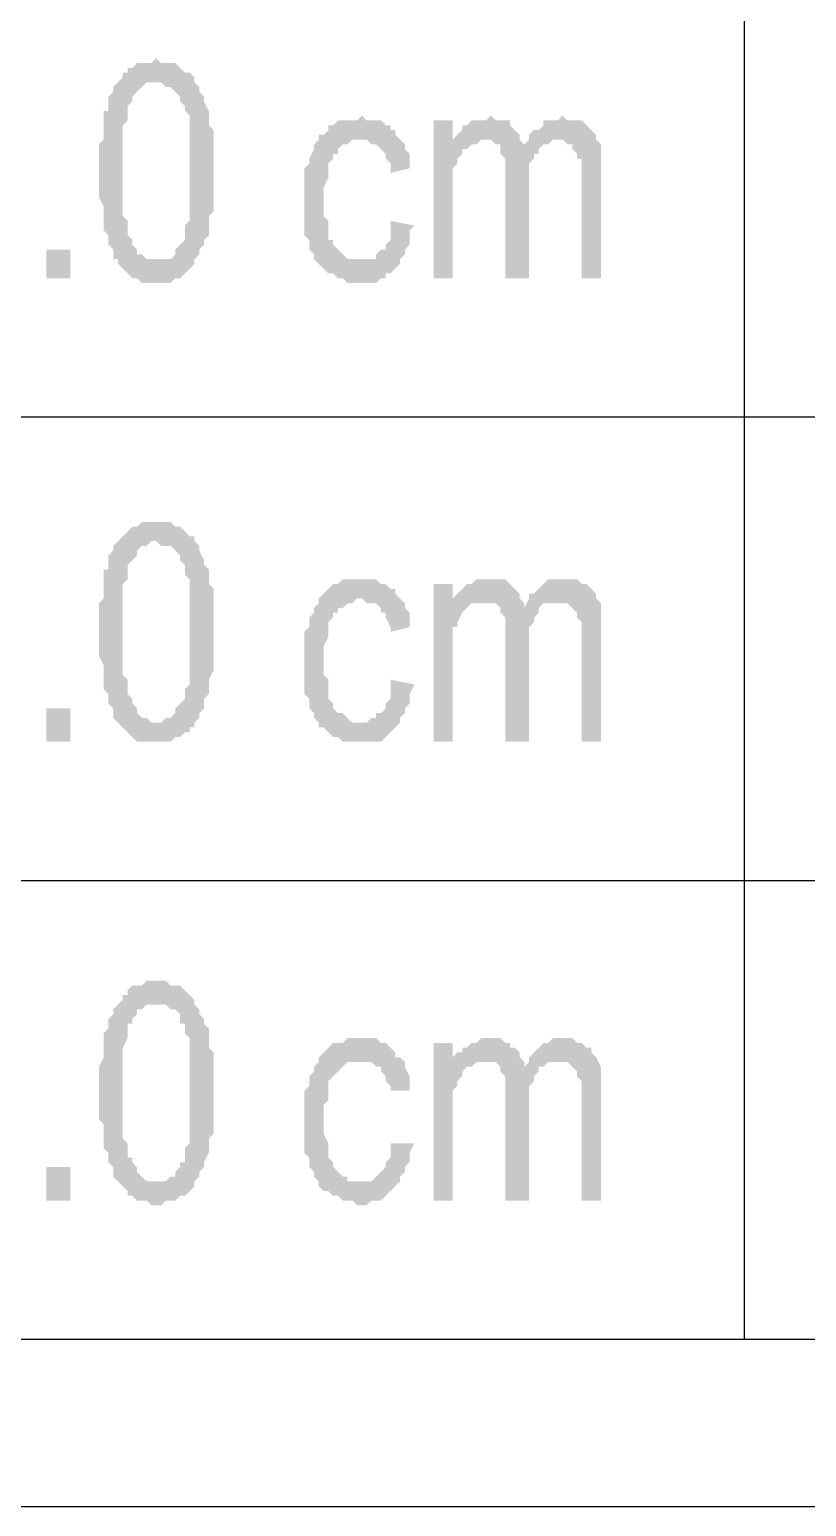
# Model space of a CAD drawing. Header units: inches. Extents: x 1387 to 2676, y -3005 to -2136.
# Drawn here: x 2558.809 to 2560.164, y -2154.737 to -2152.162 of the extents above; entities that cross this region are included whole.
import ezdxf

# ---------------------------------------------------------------- set-up
doc = ezdxf.new("R2010")
doc.units = ezdxf.units.IN
doc.header["$MEASUREMENT"] = 0
doc.layers.add('SAZE_DRAWINGS', color=7, linetype='Continuous')

msp = doc.modelspace()

# ---------------------------------------------------------------- hatches: boundary and pattern name
at = {"layer": 'SAZE_DRAWINGS'}
for points in [[(2559.030257, -2152.212061), (2559.030257, -2152.212061), (2559.021924, -2152.220394), (2558.996924, -2152.220394), (2558.98859, -2152.228728), (2558.980257, -2152.228728), (2558.980257, -2152.237061), (2558.971924, -2152.237061), (2558.971924, -2152.245394), (2558.96359, -2152.253728), (2559.030257, -2152.253728), (2559.030257, -2152.253728), (2559.03859, -2152.253728), (2559.046924, -2152.262061), (2559.055257, -2152.262061), (2559.06359, -2152.270394), (2559.071924, -2152.278728), (2559.071924, -2152.287061), (2559.071924, -2152.287061), (2559.080257, -2152.295394), (2559.080257, -2152.295394), (2559.080257, -2152.303728), (2559.08859, -2152.312061), (2559.08859, -2152.320394), (2559.08859, -2152.337061), (2559.08859, -2152.345394), (2559.08859, -2152.353728), (2559.08859, -2152.370394), (2559.08859, -2152.378728), (2559.08859, -2152.395394), (2559.08859, -2152.412061), (2559.08859, -2152.412061), (2559.08859, -2152.428728), (2559.08859, -2152.445394), (2559.08859, -2152.453728), (2559.08859, -2152.470394), (2559.08859, -2152.478728), (2559.08859, -2152.487061), (2559.08859, -2152.495394), (2559.080257, -2152.503728), (2559.080257, -2152.512061), (2559.080257, -2152.520394), (2559.080257, -2152.528728), (2559.071924, -2152.537061), (2559.071924, -2152.537061), (2559.06359, -2152.545394), (2559.06359, -2152.553728), (2559.055257, -2152.562061), (2559.046924, -2152.562061), (2559.03859, -2152.562061), (2559.030257, -2152.562061), (2558.96359, -2152.570394), (2558.971924, -2152.578728), (2558.980257, -2152.587061), (2558.980257, -2152.587061), (2558.98859, -2152.595394), (2558.996924, -2152.595394), (2559.005257, -2152.603728), (2559.01359, -2152.603728), (2559.021924, -2152.603728), (2559.030257, -2152.603728), (2559.030257, -2152.603728), (2559.03859, -2152.603728), (2559.046924, -2152.603728), (2559.055257, -2152.603728), (2559.06359, -2152.595394), (2559.071924, -2152.595394), (2559.080257, -2152.587061), (2559.08859, -2152.578728), (2559.08859, -2152.578728), (2559.096924, -2152.570394), (2559.096924, -2152.562061), (2559.105257, -2152.553728), (2559.105257, -2152.545394), (2559.11359, -2152.537061), (2559.11359, -2152.528728), (2559.121924, -2152.520394), (2559.121924, -2152.512061), (2559.121924, -2152.503728), (2559.121924, -2152.495394), (2559.121924, -2152.487061), (2559.130257, -2152.478728), (2559.130257, -2152.470394), (2559.130257, -2152.462061), (2559.130257, -2152.445394), (2559.130257, -2152.437061), (2559.130257, -2152.420394), (2559.130257, -2152.412061), (2559.130257, -2152.403728), (2559.130257, -2152.387061), (2559.130257, -2152.378728), (2559.130257, -2152.370394), (2559.130257, -2152.353728), (2559.130257, -2152.345394), (2559.130257, -2152.337061), (2559.121924, -2152.328728), (2559.121924, -2152.320394), (2559.121924, -2152.312061), (2559.121924, -2152.303728), (2559.11359, -2152.287061), (2559.11359, -2152.278728), (2559.105257, -2152.270394), (2559.105257, -2152.262061), (2559.096924, -2152.253728), (2559.096924, -2152.245394), (2559.08859, -2152.237061), (2559.080257, -2152.237061), (2559.071924, -2152.228728), (2559.071924, -2152.228728), (2559.06359, -2152.220394), (2559.055257, -2152.220394), (2559.046924, -2152.220394), (2559.03859, -2152.220394)], [(2558.96359, -2152.253728), (2558.955257, -2152.262061), (2558.955257, -2152.270394), (2558.946924, -2152.278728), (2558.946924, -2152.287061), (2558.946924, -2152.303728), (2558.93859, -2152.303728), (2558.93859, -2152.312061), (2558.93859, -2152.320394), (2558.93859, -2152.328728), (2558.93859, -2152.337061), (2558.93859, -2152.353728), (2558.930257, -2152.362061), (2558.930257, -2152.370394), (2558.930257, -2152.387061), (2558.930257, -2152.395394), (2558.930257, -2152.412061), (2558.930257, -2152.420394), (2558.930257, -2152.428728), (2558.930257, -2152.445394), (2558.930257, -2152.453728), (2558.93859, -2152.470394), (2558.93859, -2152.478728), (2558.93859, -2152.487061), (2558.93859, -2152.503728), (2558.93859, -2152.512061), (2558.946924, -2152.520394), (2558.946924, -2152.528728), (2558.946924, -2152.537061), (2558.955257, -2152.545394), (2558.955257, -2152.553728), (2558.955257, -2152.562061), (2558.96359, -2152.562061), (2558.96359, -2152.570394), (2559.030257, -2152.562061), (2559.030257, -2152.562061), (2559.021924, -2152.562061), (2559.01359, -2152.562061), (2559.005257, -2152.553728), (2558.996924, -2152.553728), (2558.996924, -2152.545394), (2558.98859, -2152.537061), (2558.98859, -2152.537061), (2558.98859, -2152.528728), (2558.980257, -2152.520394), (2558.980257, -2152.512061), (2558.980257, -2152.503728), (2558.980257, -2152.495394), (2558.971924, -2152.487061), (2558.971924, -2152.478728), (2558.971924, -2152.462061), (2558.971924, -2152.453728), (2558.971924, -2152.437061), (2558.971924, -2152.428728), (2558.971924, -2152.412061), (2558.971924, -2152.403728), (2558.971924, -2152.387061), (2558.971924, -2152.370394), (2558.971924, -2152.362061), (2558.971924, -2152.353728), (2558.971924, -2152.337061), (2558.971924, -2152.328728), (2558.980257, -2152.320394), (2558.980257, -2152.312061), (2558.980257, -2152.303728), (2558.980257, -2152.295394), (2558.98859, -2152.287061), (2558.98859, -2152.278728), (2558.996924, -2152.270394), (2558.996924, -2152.270394), (2559.005257, -2152.262061), (2559.01359, -2152.253728), (2559.021924, -2152.253728), (2559.030257, -2152.253728)], [(2559.38859, -2152.312061), (2559.380257, -2152.320394), (2559.346924, -2152.320394), (2559.33859, -2152.328728), (2559.330257, -2152.328728), (2559.330257, -2152.337061), (2559.321924, -2152.345394), (2559.31359, -2152.345394), (2559.31359, -2152.353728), (2559.305257, -2152.362061), (2559.305257, -2152.370394), (2559.296924, -2152.387061), (2559.296924, -2152.387061), (2559.296924, -2152.395394), (2559.28859, -2152.403728), (2559.28859, -2152.420394), (2559.28859, -2152.428728), (2559.28859, -2152.437061), (2559.28859, -2152.445394), (2559.28859, -2152.462061), (2559.28859, -2152.470394), (2559.28859, -2152.487061), (2559.28859, -2152.495394), (2559.28859, -2152.503728), (2559.28859, -2152.520394), (2559.296924, -2152.528728), (2559.296924, -2152.537061), (2559.296924, -2152.545394), (2559.305257, -2152.553728), (2559.305257, -2152.562061), (2559.31359, -2152.570394), (2559.38859, -2152.562061), (2559.38859, -2152.562061), (2559.371924, -2152.562061), (2559.36359, -2152.562061), (2559.36359, -2152.562061), (2559.355257, -2152.553728), (2559.346924, -2152.545394), (2559.33859, -2152.537061), (2559.33859, -2152.537061), (2559.33859, -2152.528728), (2559.330257, -2152.528728), (2559.330257, -2152.520394), (2559.330257, -2152.503728), (2559.330257, -2152.495394), (2559.321924, -2152.487061), (2559.321924, -2152.470394), (2559.321924, -2152.462061), (2559.321924, -2152.462061), (2559.321924, -2152.445394), (2559.321924, -2152.437061), (2559.330257, -2152.420394), (2559.330257, -2152.412061), (2559.330257, -2152.403728), (2559.330257, -2152.395394), (2559.33859, -2152.387061), (2559.33859, -2152.378728), (2559.346924, -2152.378728), (2559.346924, -2152.370394), (2559.355257, -2152.362061), (2559.36359, -2152.362061), (2559.371924, -2152.353728), (2559.380257, -2152.353728), (2559.38859, -2152.353728), (2559.455257, -2152.353728), (2559.446924, -2152.345394), (2559.446924, -2152.337061), (2559.43859, -2152.337061), (2559.43859, -2152.328728), (2559.430257, -2152.328728), (2559.421924, -2152.320394), (2559.41359, -2152.320394), (2559.405257, -2152.320394), (2559.396924, -2152.320394)], [(2559.61359, -2152.312061), (2559.605257, -2152.320394), (2559.580257, -2152.320394), (2559.571924, -2152.328728), (2559.56359, -2152.328728), (2559.56359, -2152.337061), (2559.555257, -2152.345394), (2559.546924, -2152.353728), (2559.605257, -2152.353728), (2559.605257, -2152.353728), (2559.61359, -2152.353728), (2559.621924, -2152.362061), (2559.630257, -2152.362061), (2559.671924, -2152.362061), (2559.671924, -2152.362061), (2559.66359, -2152.353728), (2559.66359, -2152.345394), (2559.655257, -2152.337061), (2559.646924, -2152.328728), (2559.646924, -2152.328728), (2559.646924, -2152.320394), (2559.63859, -2152.320394), (2559.630257, -2152.320394), (2559.621924, -2152.320394)], [(2559.73859, -2152.312061), (2559.73859, -2152.312061), (2559.730257, -2152.320394), (2559.705257, -2152.320394), (2559.705257, -2152.328728), (2559.696924, -2152.337061), (2559.68859, -2152.337061), (2559.680257, -2152.345394), (2559.680257, -2152.353728), (2559.730257, -2152.353728), (2559.73859, -2152.353728), (2559.746924, -2152.362061), (2559.755257, -2152.362061), (2559.755257, -2152.370394), (2559.76359, -2152.378728), (2559.76359, -2152.387061), (2559.771924, -2152.387061), (2559.771924, -2152.395394), (2559.771924, -2152.412061), (2559.771924, -2152.420394), (2559.771924, -2152.595394), (2559.805257, -2152.595394), (2559.805257, -2152.412061), (2559.805257, -2152.403728), (2559.805257, -2152.395394), (2559.805257, -2152.378728), (2559.805257, -2152.370394), (2559.805257, -2152.362061), (2559.796924, -2152.353728), (2559.796924, -2152.345394), (2559.78859, -2152.337061), (2559.78859, -2152.337061), (2559.780257, -2152.328728), (2559.771924, -2152.320394), (2559.76359, -2152.320394), (2559.755257, -2152.320394), (2559.746924, -2152.320394)], [(2559.546924, -2152.320394), (2559.51359, -2152.320394), (2559.51359, -2152.595394), (2559.546924, -2152.595394), (2559.546924, -2152.453728), (2559.546924, -2152.445394), (2559.546924, -2152.437061), (2559.546924, -2152.420394), (2559.546924, -2152.412061), (2559.546924, -2152.403728), (2559.555257, -2152.395394), (2559.555257, -2152.387061), (2559.56359, -2152.378728), (2559.56359, -2152.370394), (2559.571924, -2152.370394), (2559.580257, -2152.362061), (2559.546924, -2152.362061)], [(2559.455257, -2152.353728), (2559.38859, -2152.353728), (2559.396924, -2152.353728), (2559.405257, -2152.362061), (2559.41359, -2152.362061), (2559.421924, -2152.370394), (2559.421924, -2152.370394), (2559.430257, -2152.378728), (2559.430257, -2152.387061), (2559.43859, -2152.395394), (2559.43859, -2152.412061), (2559.471924, -2152.403728), (2559.471924, -2152.403728), (2559.471924, -2152.387061), (2559.471924, -2152.378728), (2559.46359, -2152.370394), (2559.46359, -2152.362061)], [(2559.546924, -2152.353728), (2559.546924, -2152.362061), (2559.58859, -2152.362061), (2559.596924, -2152.353728), (2559.605257, -2152.353728)], [(2559.680257, -2152.353728), (2559.671924, -2152.362061), (2559.630257, -2152.362061), (2559.630257, -2152.378728), (2559.63859, -2152.387061), (2559.63859, -2152.395394), (2559.63859, -2152.403728), (2559.63859, -2152.420394), (2559.63859, -2152.595394), (2559.680257, -2152.595394), (2559.680257, -2152.437061), (2559.680257, -2152.428728), (2559.680257, -2152.420394), (2559.680257, -2152.412061), (2559.680257, -2152.395394), (2559.68859, -2152.387061), (2559.68859, -2152.378728), (2559.696924, -2152.378728), (2559.696924, -2152.378728), (2559.696924, -2152.370394), (2559.705257, -2152.362061), (2559.71359, -2152.362061), (2559.721924, -2152.353728), (2559.730257, -2152.353728)], [(2559.43859, -2152.495394), (2559.43859, -2152.528728), (2559.430257, -2152.537061), (2559.430257, -2152.545394), (2559.421924, -2152.545394), (2559.41359, -2152.553728), (2559.41359, -2152.562061), (2559.405257, -2152.562061), (2559.396924, -2152.562061), (2559.38859, -2152.562061), (2559.31359, -2152.570394), (2559.31359, -2152.570394), (2559.321924, -2152.578728), (2559.330257, -2152.587061), (2559.33859, -2152.587061), (2559.346924, -2152.595394), (2559.355257, -2152.595394), (2559.36359, -2152.603728), (2559.371924, -2152.603728), (2559.380257, -2152.603728), (2559.38859, -2152.603728), (2559.396924, -2152.603728), (2559.405257, -2152.603728), (2559.41359, -2152.603728), (2559.421924, -2152.595394), (2559.430257, -2152.595394), (2559.430257, -2152.587061), (2559.43859, -2152.587061), (2559.446924, -2152.578728), (2559.446924, -2152.578728), (2559.455257, -2152.570394), (2559.455257, -2152.562061), (2559.46359, -2152.553728), (2559.46359, -2152.545394), (2559.471924, -2152.537061), (2559.471924, -2152.528728), (2559.471924, -2152.512061), (2559.480257, -2152.503728)], [(2559.030257, -2153.020394), (2559.030257, -2153.020394), (2559.005257, -2153.020394), (2558.996924, -2153.028728), (2558.98859, -2153.028728), (2558.980257, -2153.037061), (2558.980257, -2153.037061), (2558.971924, -2153.045394), (2558.971924, -2153.045394), (2558.96359, -2153.053728), (2559.030257, -2153.053728), (2559.030257, -2153.053728), (2559.03859, -2153.062061), (2559.046924, -2153.062061), (2559.055257, -2153.062061), (2559.06359, -2153.070394), (2559.071924, -2153.078728), (2559.071924, -2153.087061), (2559.071924, -2153.087061), (2559.080257, -2153.095394), (2559.080257, -2153.103728), (2559.080257, -2153.112061), (2559.08859, -2153.120394), (2559.08859, -2153.128728), (2559.08859, -2153.137061), (2559.08859, -2153.145394), (2559.08859, -2153.153728), (2559.08859, -2153.170394), (2559.08859, -2153.187061), (2559.08859, -2153.195394), (2559.08859, -2153.212061), (2559.08859, -2153.212061), (2559.08859, -2153.228728), (2559.08859, -2153.245394), (2559.08859, -2153.253728), (2559.08859, -2153.270394), (2559.08859, -2153.278728), (2559.08859, -2153.295394), (2559.08859, -2153.303728), (2559.080257, -2153.312061), (2559.080257, -2153.320394), (2559.080257, -2153.328728), (2559.080257, -2153.328728), (2559.071924, -2153.337061), (2559.071924, -2153.337061), (2559.06359, -2153.345394), (2559.06359, -2153.353728), (2559.055257, -2153.362061), (2559.046924, -2153.362061), (2559.03859, -2153.370394), (2559.030257, -2153.370394), (2558.96359, -2153.370394), (2558.971924, -2153.378728), (2558.980257, -2153.387061), (2558.980257, -2153.387061), (2558.98859, -2153.395394), (2558.996924, -2153.403728), (2559.005257, -2153.403728), (2559.01359, -2153.403728), (2559.021924, -2153.403728), (2559.030257, -2153.403728), (2559.030257, -2153.403728), (2559.03859, -2153.403728), (2559.046924, -2153.403728), (2559.055257, -2153.403728), (2559.06359, -2153.395394), (2559.071924, -2153.395394), (2559.080257, -2153.387061), (2559.08859, -2153.387061), (2559.08859, -2153.378728), (2559.096924, -2153.378728), (2559.096924, -2153.370394), (2559.105257, -2153.362061), (2559.105257, -2153.353728), (2559.11359, -2153.345394), (2559.11359, -2153.328728), (2559.121924, -2153.320394), (2559.121924, -2153.320394), (2559.121924, -2153.312061), (2559.121924, -2153.303728), (2559.121924, -2153.295394), (2559.130257, -2153.278728), (2559.130257, -2153.270394), (2559.130257, -2153.262061), (2559.130257, -2153.245394), (2559.130257, -2153.237061), (2559.130257, -2153.228728), (2559.130257, -2153.212061), (2559.130257, -2153.203728), (2559.130257, -2153.195394), (2559.130257, -2153.178728), (2559.130257, -2153.170394), (2559.130257, -2153.162061), (2559.130257, -2153.145394), (2559.130257, -2153.137061), (2559.121924, -2153.128728), (2559.121924, -2153.120394), (2559.121924, -2153.112061), (2559.121924, -2153.103728), (2559.11359, -2153.095394), (2559.11359, -2153.087061), (2559.105257, -2153.070394), (2559.105257, -2153.062061), (2559.096924, -2153.053728), (2559.096924, -2153.045394), (2559.08859, -2153.045394), (2559.080257, -2153.037061), (2559.071924, -2153.028728), (2559.071924, -2153.028728), (2559.06359, -2153.028728), (2559.055257, -2153.020394), (2559.046924, -2153.020394), (2559.03859, -2153.020394)], [(2558.96359, -2153.053728), (2558.955257, -2153.062061), (2558.955257, -2153.070394), (2558.946924, -2153.078728), (2558.946924, -2153.095394), (2558.946924, -2153.103728), (2558.93859, -2153.103728), (2558.93859, -2153.112061), (2558.93859, -2153.120394), (2558.93859, -2153.137061), (2558.93859, -2153.145394), (2558.93859, -2153.153728), (2558.930257, -2153.162061), (2558.930257, -2153.178728), (2558.930257, -2153.187061), (2558.930257, -2153.203728), (2558.930257, -2153.212061), (2558.930257, -2153.220394), (2558.930257, -2153.228728), (2558.930257, -2153.245394), (2558.930257, -2153.253728), (2558.93859, -2153.270394), (2558.93859, -2153.278728), (2558.93859, -2153.295394), (2558.93859, -2153.303728), (2558.93859, -2153.312061), (2558.946924, -2153.320394), (2558.946924, -2153.328728), (2558.946924, -2153.337061), (2558.955257, -2153.345394), (2558.955257, -2153.353728), (2558.955257, -2153.362061), (2558.96359, -2153.370394), (2558.96359, -2153.370394), (2559.030257, -2153.370394), (2559.030257, -2153.370394), (2559.021924, -2153.370394), (2559.01359, -2153.362061), (2559.005257, -2153.362061), (2558.996924, -2153.353728), (2558.996924, -2153.345394), (2558.98859, -2153.337061), (2558.98859, -2153.337061), (2558.98859, -2153.328728), (2558.980257, -2153.320394), (2558.980257, -2153.320394), (2558.980257, -2153.312061), (2558.980257, -2153.295394), (2558.971924, -2153.287061), (2558.971924, -2153.278728), (2558.971924, -2153.270394), (2558.971924, -2153.253728), (2558.971924, -2153.245394), (2558.971924, -2153.228728), (2558.971924, -2153.212061), (2558.971924, -2153.203728), (2558.971924, -2153.187061), (2558.971924, -2153.178728), (2558.971924, -2153.162061), (2558.971924, -2153.153728), (2558.971924, -2153.137061), (2558.971924, -2153.128728), (2558.980257, -2153.120394), (2558.980257, -2153.112061), (2558.980257, -2153.103728), (2558.980257, -2153.095394), (2558.98859, -2153.087061), (2558.98859, -2153.087061), (2558.996924, -2153.078728), (2558.996924, -2153.070394), (2559.005257, -2153.062061), (2559.01359, -2153.062061), (2559.021924, -2153.053728), (2559.030257, -2153.053728)], [(2559.38859, -2153.120394), (2559.355257, -2153.120394), (2559.346924, -2153.128728), (2559.33859, -2153.128728), (2559.330257, -2153.137061), (2559.330257, -2153.137061), (2559.321924, -2153.145394), (2559.31359, -2153.153728), (2559.31359, -2153.162061), (2559.305257, -2153.170394), (2559.305257, -2153.178728), (2559.296924, -2153.187061), (2559.296924, -2153.187061), (2559.296924, -2153.203728), (2559.28859, -2153.212061), (2559.28859, -2153.220394), (2559.28859, -2153.228728), (2559.28859, -2153.237061), (2559.28859, -2153.253728), (2559.28859, -2153.262061), (2559.28859, -2153.278728), (2559.28859, -2153.287061), (2559.28859, -2153.295394), (2559.28859, -2153.312061), (2559.28859, -2153.320394), (2559.296924, -2153.328728), (2559.296924, -2153.337061), (2559.296924, -2153.345394), (2559.305257, -2153.353728), (2559.305257, -2153.362061), (2559.31359, -2153.370394), (2559.38859, -2153.370394), (2559.38859, -2153.370394), (2559.371924, -2153.370394), (2559.36359, -2153.362061), (2559.36359, -2153.362061), (2559.355257, -2153.353728), (2559.346924, -2153.353728), (2559.33859, -2153.345394), (2559.33859, -2153.345394), (2559.33859, -2153.337061), (2559.330257, -2153.328728), (2559.330257, -2153.320394), (2559.330257, -2153.312061), (2559.330257, -2153.295394), (2559.321924, -2153.287061), (2559.321924, -2153.278728), (2559.321924, -2153.262061), (2559.321924, -2153.262061), (2559.321924, -2153.245394), (2559.321924, -2153.237061), (2559.330257, -2153.220394), (2559.330257, -2153.212061), (2559.330257, -2153.203728), (2559.330257, -2153.195394), (2559.33859, -2153.187061), (2559.33859, -2153.178728), (2559.346924, -2153.178728), (2559.346924, -2153.170394), (2559.355257, -2153.170394), (2559.36359, -2153.162061), (2559.371924, -2153.162061), (2559.380257, -2153.153728), (2559.38859, -2153.153728), (2559.455257, -2153.153728), (2559.446924, -2153.145394), (2559.446924, -2153.137061), (2559.43859, -2153.137061), (2559.43859, -2153.137061), (2559.430257, -2153.128728), (2559.421924, -2153.128728), (2559.41359, -2153.120394), (2559.405257, -2153.120394), (2559.396924, -2153.120394)], [(2559.546924, -2153.128728), (2559.51359, -2153.128728), (2559.51359, -2153.403728), (2559.546924, -2153.403728), (2559.546924, -2153.253728), (2559.546924, -2153.253728), (2559.546924, -2153.237061), (2559.546924, -2153.228728), (2559.546924, -2153.220394), (2559.546924, -2153.203728), (2559.555257, -2153.203728), (2559.555257, -2153.195394), (2559.56359, -2153.178728), (2559.56359, -2153.178728), (2559.571924, -2153.170394), (2559.580257, -2153.162061), (2559.546924, -2153.162061)], [(2559.61359, -2153.120394), (2559.58859, -2153.120394), (2559.580257, -2153.128728), (2559.571924, -2153.128728), (2559.56359, -2153.137061), (2559.56359, -2153.137061), (2559.555257, -2153.145394), (2559.546924, -2153.153728), (2559.605257, -2153.162061), (2559.605257, -2153.162061), (2559.61359, -2153.162061), (2559.621924, -2153.162061), (2559.630257, -2153.170394), (2559.671924, -2153.170394), (2559.671924, -2153.162061), (2559.66359, -2153.153728), (2559.66359, -2153.145394), (2559.655257, -2153.137061), (2559.646924, -2153.128728), (2559.646924, -2153.128728), (2559.646924, -2153.128728), (2559.63859, -2153.120394), (2559.630257, -2153.120394), (2559.621924, -2153.120394)], [(2559.73859, -2153.120394), (2559.73859, -2153.120394), (2559.71359, -2153.120394), (2559.705257, -2153.128728), (2559.705257, -2153.128728), (2559.696924, -2153.137061), (2559.68859, -2153.145394), (2559.680257, -2153.145394), (2559.680257, -2153.153728), (2559.730257, -2153.162061), (2559.73859, -2153.162061), (2559.746924, -2153.162061), (2559.755257, -2153.170394), (2559.755257, -2153.170394), (2559.76359, -2153.178728), (2559.76359, -2153.187061), (2559.771924, -2153.195394), (2559.771924, -2153.203728), (2559.771924, -2153.212061), (2559.771924, -2153.228728), (2559.771924, -2153.403728), (2559.805257, -2153.403728), (2559.805257, -2153.212061), (2559.805257, -2153.203728), (2559.805257, -2153.195394), (2559.805257, -2153.187061), (2559.805257, -2153.170394), (2559.805257, -2153.162061), (2559.796924, -2153.153728), (2559.796924, -2153.145394), (2559.78859, -2153.137061), (2559.78859, -2153.137061), (2559.780257, -2153.128728), (2559.771924, -2153.128728), (2559.76359, -2153.120394), (2559.755257, -2153.120394), (2559.746924, -2153.120394)], [(2559.455257, -2153.153728), (2559.38859, -2153.153728), (2559.396924, -2153.162061), (2559.41359, -2153.162061), (2559.421924, -2153.170394), (2559.421924, -2153.178728), (2559.430257, -2153.178728), (2559.430257, -2153.187061), (2559.43859, -2153.203728), (2559.43859, -2153.212061), (2559.471924, -2153.203728), (2559.471924, -2153.203728), (2559.471924, -2153.195394), (2559.471924, -2153.178728), (2559.46359, -2153.170394), (2559.46359, -2153.162061)], [(2559.680257, -2153.153728), (2559.671924, -2153.170394), (2559.630257, -2153.170394), (2559.630257, -2153.178728), (2559.63859, -2153.187061), (2559.63859, -2153.195394), (2559.63859, -2153.212061), (2559.63859, -2153.220394), (2559.63859, -2153.403728), (2559.680257, -2153.403728), (2559.680257, -2153.237061), (2559.680257, -2153.237061), (2559.680257, -2153.220394), (2559.680257, -2153.212061), (2559.680257, -2153.203728), (2559.68859, -2153.195394), (2559.68859, -2153.187061), (2559.696924, -2153.178728), (2559.696924, -2153.178728), (2559.696924, -2153.170394), (2559.705257, -2153.162061), (2559.71359, -2153.162061), (2559.721924, -2153.162061), (2559.730257, -2153.162061)], [(2559.43859, -2153.295394), (2559.43859, -2153.328728), (2559.430257, -2153.337061), (2559.430257, -2153.345394), (2559.421924, -2153.353728), (2559.41359, -2153.353728), (2559.41359, -2153.362061), (2559.405257, -2153.362061), (2559.396924, -2153.370394), (2559.38859, -2153.370394), (2559.31359, -2153.370394), (2559.31359, -2153.378728), (2559.321924, -2153.378728), (2559.330257, -2153.387061), (2559.33859, -2153.395394), (2559.346924, -2153.395394), (2559.355257, -2153.403728), (2559.36359, -2153.403728), (2559.371924, -2153.403728), (2559.380257, -2153.403728), (2559.38859, -2153.403728), (2559.396924, -2153.403728), (2559.405257, -2153.403728), (2559.41359, -2153.403728), (2559.421924, -2153.403728), (2559.430257, -2153.395394), (2559.430257, -2153.395394), (2559.43859, -2153.387061), (2559.446924, -2153.378728), (2559.446924, -2153.378728), (2559.455257, -2153.370394), (2559.455257, -2153.362061), (2559.46359, -2153.353728), (2559.46359, -2153.345394), (2559.471924, -2153.337061), (2559.471924, -2153.328728), (2559.471924, -2153.320394), (2559.480257, -2153.303728)], [(2559.030257, -2153.820394), (2559.030257, -2153.820394), (2559.01359, -2153.820394), (2559.005257, -2153.828728), (2558.996924, -2153.828728), (2558.98859, -2153.828728), (2558.980257, -2153.837061), (2558.980257, -2153.845394), (2558.971924, -2153.845394), (2558.971924, -2153.853728), (2558.96359, -2153.862061), (2559.030257, -2153.862061), (2559.030257, -2153.862061), (2559.03859, -2153.862061), (2559.046924, -2153.862061), (2559.055257, -2153.870394), (2559.06359, -2153.870394), (2559.071924, -2153.878728), (2559.071924, -2153.887061), (2559.071924, -2153.895394), (2559.080257, -2153.895394), (2559.080257, -2153.903728), (2559.080257, -2153.912061), (2559.08859, -2153.920394), (2559.08859, -2153.928728), (2559.08859, -2153.937061), (2559.08859, -2153.945394), (2559.08859, -2153.962061), (2559.08859, -2153.970394), (2559.08859, -2153.987061), (2559.08859, -2154.003728), (2559.08859, -2154.012061), (2559.08859, -2154.020394), (2559.08859, -2154.028728), (2559.08859, -2154.045394), (2559.08859, -2154.062061), (2559.08859, -2154.070394), (2559.08859, -2154.087061), (2559.08859, -2154.095394), (2559.08859, -2154.103728), (2559.080257, -2154.112061), (2559.080257, -2154.120394), (2559.080257, -2154.128728), (2559.080257, -2154.137061), (2559.071924, -2154.137061), (2559.071924, -2154.145394), (2559.06359, -2154.153728), (2559.06359, -2154.162061), (2559.055257, -2154.162061), (2559.046924, -2154.170394), (2559.03859, -2154.170394), (2559.030257, -2154.170394), (2558.96359, -2154.170394), (2558.971924, -2154.178728), (2558.980257, -2154.187061), (2558.980257, -2154.195394), (2558.98859, -2154.195394), (2558.996924, -2154.203728), (2559.005257, -2154.203728), (2559.01359, -2154.203728), (2559.021924, -2154.212061), (2559.030257, -2154.212061), (2559.030257, -2154.212061), (2559.03859, -2154.212061), (2559.046924, -2154.203728), (2559.055257, -2154.203728), (2559.06359, -2154.203728), (2559.071924, -2154.195394), (2559.080257, -2154.195394), (2559.08859, -2154.187061), (2559.08859, -2154.187061), (2559.096924, -2154.178728), (2559.096924, -2154.170394), (2559.105257, -2154.162061), (2559.105257, -2154.153728), (2559.11359, -2154.145394), (2559.11359, -2154.137061), (2559.121924, -2154.120394), (2559.121924, -2154.120394), (2559.121924, -2154.112061), (2559.121924, -2154.103728), (2559.121924, -2154.095394), (2559.130257, -2154.087061), (2559.130257, -2154.070394), (2559.130257, -2154.062061), (2559.130257, -2154.053728), (2559.130257, -2154.037061), (2559.130257, -2154.028728), (2559.130257, -2154.012061), (2559.130257, -2154.012061), (2559.130257, -2153.995394), (2559.130257, -2153.987061), (2559.130257, -2153.970394), (2559.130257, -2153.962061), (2559.130257, -2153.953728), (2559.130257, -2153.945394), (2559.121924, -2153.937061), (2559.121924, -2153.928728), (2559.121924, -2153.912061), (2559.121924, -2153.903728), (2559.11359, -2153.895394), (2559.11359, -2153.887061), (2559.105257, -2153.878728), (2559.105257, -2153.870394), (2559.096924, -2153.862061), (2559.096924, -2153.853728), (2559.08859, -2153.845394), (2559.080257, -2153.837061), (2559.071924, -2153.828728), (2559.071924, -2153.828728), (2559.06359, -2153.828728), (2559.055257, -2153.828728), (2559.046924, -2153.820394), (2559.03859, -2153.820394)], [(2558.96359, -2153.862061), (2558.955257, -2153.870394), (2558.955257, -2153.878728), (2558.946924, -2153.887061), (2558.946924, -2153.895394), (2558.946924, -2153.903728), (2558.93859, -2153.912061), (2558.93859, -2153.920394), (2558.93859, -2153.928728), (2558.93859, -2153.937061), (2558.93859, -2153.945394), (2558.93859, -2153.953728), (2558.930257, -2153.970394), (2558.930257, -2153.978728), (2558.930257, -2153.987061), (2558.930257, -2154.003728), (2558.930257, -2154.012061), (2558.930257, -2154.020394), (2558.930257, -2154.037061), (2558.930257, -2154.045394), (2558.930257, -2154.062061), (2558.93859, -2154.070394), (2558.93859, -2154.087061), (2558.93859, -2154.095394), (2558.93859, -2154.103728), (2558.93859, -2154.112061), (2558.946924, -2154.120394), (2558.946924, -2154.128728), (2558.946924, -2154.137061), (2558.955257, -2154.145394), (2558.955257, -2154.153728), (2558.955257, -2154.162061), (2558.96359, -2154.170394), (2558.96359, -2154.170394), (2559.030257, -2154.170394), (2559.030257, -2154.170394), (2559.021924, -2154.170394), (2559.01359, -2154.170394), (2559.005257, -2154.162061), (2558.996924, -2154.153728), (2558.996924, -2154.145394), (2558.98859, -2154.137061), (2558.98859, -2154.137061), (2558.98859, -2154.128728), (2558.980257, -2154.128728), (2558.980257, -2154.120394), (2558.980257, -2154.112061), (2558.980257, -2154.103728), (2558.971924, -2154.095394), (2558.971924, -2154.078728), (2558.971924, -2154.070394), (2558.971924, -2154.053728), (2558.971924, -2154.045394), (2558.971924, -2154.028728), (2558.971924, -2154.012061), (2558.971924, -2154.003728), (2558.971924, -2153.995394), (2558.971924, -2153.978728), (2558.971924, -2153.962061), (2558.971924, -2153.953728), (2558.971924, -2153.945394), (2558.971924, -2153.937061), (2558.980257, -2153.920394), (2558.980257, -2153.912061), (2558.980257, -2153.903728), (2558.980257, -2153.895394), (2558.98859, -2153.895394), (2558.98859, -2153.887061), (2558.996924, -2153.878728), (2558.996924, -2153.870394), (2559.005257, -2153.870394), (2559.01359, -2153.862061), (2559.021924, -2153.862061), (2559.030257, -2153.862061)], [(2559.38859, -2153.920394), (2559.36359, -2153.920394), (2559.355257, -2153.928728), (2559.33859, -2153.928728), (2559.330257, -2153.937061), (2559.330257, -2153.937061), (2559.321924, -2153.945394), (2559.31359, -2153.953728), (2559.31359, -2153.962061), (2559.305257, -2153.970394), (2559.305257, -2153.978728), (2559.296924, -2153.987061), (2559.296924, -2153.995394), (2559.296924, -2154.003728), (2559.28859, -2154.012061), (2559.28859, -2154.020394), (2559.28859, -2154.028728), (2559.28859, -2154.045394), (2559.28859, -2154.053728), (2559.28859, -2154.062061), (2559.28859, -2154.078728), (2559.28859, -2154.087061), (2559.28859, -2154.103728), (2559.28859, -2154.112061), (2559.28859, -2154.120394), (2559.296924, -2154.128728), (2559.296924, -2154.137061), (2559.296924, -2154.145394), (2559.305257, -2154.153728), (2559.305257, -2154.162061), (2559.31359, -2154.170394), (2559.38859, -2154.170394), (2559.38859, -2154.170394), (2559.371924, -2154.170394), (2559.36359, -2154.170394), (2559.36359, -2154.162061), (2559.355257, -2154.162061), (2559.346924, -2154.153728), (2559.33859, -2154.145394), (2559.33859, -2154.145394), (2559.33859, -2154.137061), (2559.330257, -2154.128728), (2559.330257, -2154.120394), (2559.330257, -2154.112061), (2559.330257, -2154.103728), (2559.321924, -2154.087061), (2559.321924, -2154.078728), (2559.321924, -2154.062061), (2559.321924, -2154.062061), (2559.321924, -2154.053728), (2559.321924, -2154.037061), (2559.330257, -2154.028728), (2559.330257, -2154.020394), (2559.330257, -2154.003728), (2559.330257, -2153.995394), (2559.33859, -2153.987061), (2559.33859, -2153.987061), (2559.346924, -2153.978728), (2559.346924, -2153.978728), (2559.355257, -2153.970394), (2559.36359, -2153.962061), (2559.371924, -2153.962061), (2559.380257, -2153.962061), (2559.38859, -2153.962061), (2559.455257, -2153.953728), (2559.446924, -2153.953728), (2559.446924, -2153.945394), (2559.43859, -2153.937061), (2559.43859, -2153.937061), (2559.430257, -2153.928728), (2559.421924, -2153.928728), (2559.41359, -2153.920394), (2559.405257, -2153.920394), (2559.396924, -2153.920394)], [(2559.546924, -2153.928728), (2559.51359, -2153.928728), (2559.51359, -2154.203728), (2559.546924, -2154.203728), (2559.546924, -2154.062061), (2559.546924, -2154.053728), (2559.546924, -2154.037061), (2559.546924, -2154.028728), (2559.546924, -2154.020394), (2559.546924, -2154.012061), (2559.555257, -2154.003728), (2559.555257, -2153.995394), (2559.56359, -2153.987061), (2559.56359, -2153.978728), (2559.571924, -2153.970394), (2559.580257, -2153.970394), (2559.546924, -2153.962061)], [(2559.61359, -2153.920394), (2559.596924, -2153.920394), (2559.58859, -2153.928728), (2559.580257, -2153.928728), (2559.571924, -2153.937061), (2559.56359, -2153.937061), (2559.56359, -2153.945394), (2559.555257, -2153.945394), (2559.546924, -2153.953728), (2559.605257, -2153.962061), (2559.605257, -2153.962061), (2559.61359, -2153.962061), (2559.621924, -2153.962061), (2559.630257, -2153.970394), (2559.671924, -2153.970394), (2559.671924, -2153.962061), (2559.66359, -2153.953728), (2559.66359, -2153.945394), (2559.655257, -2153.937061), (2559.646924, -2153.937061), (2559.646924, -2153.937061), (2559.646924, -2153.928728), (2559.63859, -2153.928728), (2559.630257, -2153.920394), (2559.621924, -2153.920394)], [(2559.73859, -2153.920394), (2559.73859, -2153.920394), (2559.721924, -2153.920394), (2559.71359, -2153.928728), (2559.705257, -2153.928728), (2559.705257, -2153.928728), (2559.696924, -2153.937061), (2559.68859, -2153.945394), (2559.680257, -2153.953728), (2559.680257, -2153.962061), (2559.730257, -2153.962061), (2559.73859, -2153.962061), (2559.746924, -2153.962061), (2559.755257, -2153.970394), (2559.755257, -2153.970394), (2559.76359, -2153.978728), (2559.76359, -2153.987061), (2559.771924, -2153.995394), (2559.771924, -2154.003728), (2559.771924, -2154.012061), (2559.771924, -2154.028728), (2559.771924, -2154.203728), (2559.805257, -2154.203728), (2559.805257, -2154.012061), (2559.805257, -2154.012061), (2559.805257, -2153.995394), (2559.805257, -2153.987061), (2559.805257, -2153.978728), (2559.805257, -2153.970394), (2559.796924, -2153.953728), (2559.796924, -2153.953728), (2559.78859, -2153.945394), (2559.78859, -2153.937061), (2559.780257, -2153.937061), (2559.771924, -2153.928728), (2559.76359, -2153.928728), (2559.755257, -2153.920394), (2559.746924, -2153.920394)], [(2559.455257, -2153.953728), (2559.38859, -2153.962061), (2559.38859, -2153.962061), (2559.405257, -2153.962061), (2559.41359, -2153.970394), (2559.421924, -2153.970394), (2559.421924, -2153.978728), (2559.430257, -2153.987061), (2559.430257, -2153.995394), (2559.43859, -2154.003728), (2559.43859, -2154.012061), (2559.471924, -2154.012061), (2559.471924, -2154.003728), (2559.471924, -2153.995394), (2559.471924, -2153.987061), (2559.46359, -2153.970394), (2559.46359, -2153.962061)], [(2559.546924, -2153.953728), (2559.546924, -2153.962061), (2559.580257, -2153.970394), (2559.58859, -2153.962061), (2559.596924, -2153.962061), (2559.605257, -2153.962061)], [(2559.680257, -2153.962061), (2559.671924, -2153.970394), (2559.630257, -2153.970394), (2559.630257, -2153.978728), (2559.630257, -2153.978728), (2559.63859, -2153.987061), (2559.63859, -2154.003728), (2559.63859, -2154.012061), (2559.63859, -2154.020394), (2559.63859, -2154.203728), (2559.680257, -2154.203728), (2559.680257, -2154.045394), (2559.680257, -2154.037061), (2559.680257, -2154.028728), (2559.680257, -2154.012061), (2559.680257, -2154.003728), (2559.68859, -2153.995394), (2559.68859, -2153.987061), (2559.696924, -2153.978728), (2559.696924, -2153.978728), (2559.696924, -2153.970394), (2559.705257, -2153.970394), (2559.71359, -2153.962061), (2559.721924, -2153.962061), (2559.730257, -2153.962061)], [(2559.43859, -2154.103728), (2559.43859, -2154.128728), (2559.430257, -2154.137061), (2559.430257, -2154.145394), (2559.421924, -2154.153728), (2559.41359, -2154.162061), (2559.41359, -2154.162061), (2559.405257, -2154.170394), (2559.396924, -2154.170394), (2559.38859, -2154.170394), (2559.31359, -2154.170394), (2559.31359, -2154.178728), (2559.321924, -2154.187061), (2559.330257, -2154.187061), (2559.33859, -2154.195394), (2559.346924, -2154.195394), (2559.355257, -2154.203728), (2559.36359, -2154.203728), (2559.371924, -2154.203728), (2559.380257, -2154.212061), (2559.38859, -2154.212061), (2559.396924, -2154.212061), (2559.405257, -2154.203728), (2559.41359, -2154.203728), (2559.421924, -2154.203728), (2559.430257, -2154.195394), (2559.430257, -2154.195394), (2559.43859, -2154.187061), (2559.446924, -2154.178728), (2559.446924, -2154.178728), (2559.455257, -2154.170394), (2559.455257, -2154.162061), (2559.46359, -2154.153728), (2559.46359, -2154.145394), (2559.471924, -2154.137061), (2559.471924, -2154.128728), (2559.471924, -2154.120394), (2559.480257, -2154.103728)]]:
    msp.add_hatch(color=3, dxfattribs=at).paths.add_polyline_path(points)

# ---------------------------------------------------------------- linework, layer by layer
at = {"layer": 'SAZE_DRAWINGS', "color": 3}
for points in [[(2560.055257, -2145.620394), (2560.055257, -2154.445394)], [(2554.555257, -2152.837061), (2564.680257, -2152.837061)], [(2554.555257, -2153.645394), (2564.680257, -2153.645394)], [(2554.555257, -2154.445394), (2564.680257, -2154.445394)], [(2554.26359, -2154.737061), (2564.971924, -2154.737061)]]:
    msp.add_lwpolyline(points, dxfattribs=at)
for points in [[(2558.83859, -2152.595394), (2558.83859, -2152.545394), (2558.880257, -2152.595394), (2558.880257, -2152.545394)], [(2559.546924, -2153.153728), (2559.546924, -2153.162061), (2559.605257, -2153.162061)], [(2558.83859, -2153.403728), (2558.83859, -2153.345394), (2558.880257, -2153.403728), (2558.880257, -2153.345394)], [(2558.83859, -2154.203728), (2558.83859, -2154.145394), (2558.880257, -2154.203728), (2558.880257, -2154.145394)]]:
    msp.add_solid(points, dxfattribs=at)

doc.saveas('drawing.dxf')
